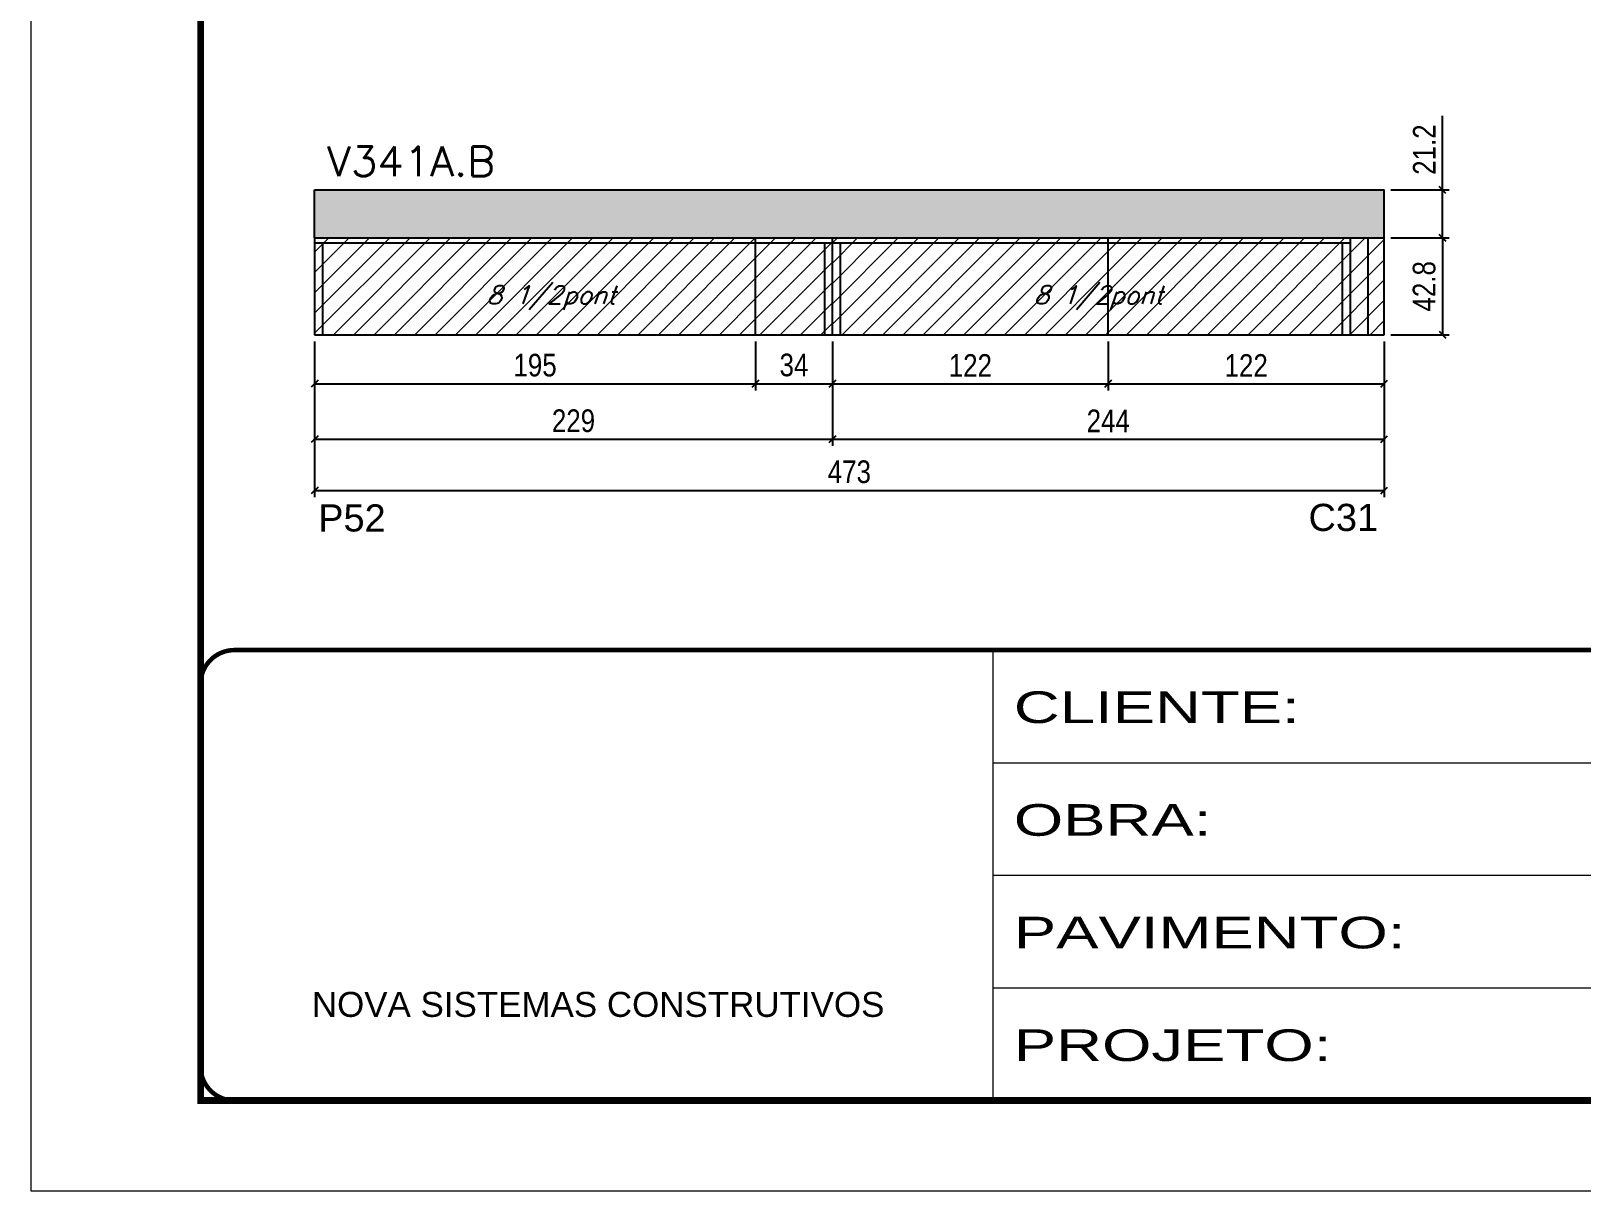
# Model space of a CAD drawing. Extents: x 137137 to 143418, y 10464 to 34486.
# Drawn here: x 141892 to 142578, y 21950 to 22463 of the extents above; entities that cross this region are included whole.
import ezdxf

# ---------------------------------------------------------------- set-up
doc = ezdxf.new("R2010")
doc.units = 0
doc.linetypes.add('CONTINUO', pattern=[0])
doc.linetypes.add('DASHED', pattern=[0.75, 0.5, -0.25])
for name, color, linetype in [('5', 5, 'Continuous'), ('COTA', 241, 'Continuous'), ('Painéis', 200, 'Continuous'), ('SARR_2.2x7', 40, 'Continuous'), ('SARR_3.5x7', 81, 'Continuous'), ('texto', 7, 'Continuous')]:
    doc.layers.add(name, color=color, linetype=linetype)
for name, color, linetype, lineweight in [('Folhas', 255, 'Continuous', 9), ('Hachura', 251, 'Continuous', 9), ('SARRAFO DE PRESSAO', 251, 'DASHED', 9), ('Texto Seção', 7, 'Continuous', 15)]:
    doc.layers.add(name, color=color, linetype=linetype, lineweight=lineweight)
doc.styles.add('ARIAL', font='arial.ttf')
doc.styles.add('COTA TECNICA', font='techl___.ttf', dxfattribs={"height": 10})
doc.styles.add('REGUA-120', font='ROMANS.shx', dxfattribs={"height": 15})
doc.styles.add('Romans', font='romans.shx')
doc.styles.get("Standard").update_dxf_attribs({"font": 'arial.ttf'})
doc.styles.add('Tecnologia', font='')
doc.styles.get('Tecnologia').set_extended_font_data('Forgotten Futurist')
doc.dimstyles.new('PAINEL', dxfattribs={"dimtxt": 10, "dimasz": 3, "dimexe": 3, "dimexo": 3, "dimgap": 3, "dimtad": 1, "dimdec": 1, "dimzin": 12, "dimdsep": 46, "dimtxsty": 'COTA TECNICA', "dimblk1": 'OBLIQUE', "dimblk2": 'OBLIQUE', "dimsah": 1, "dimcen": 0.9, "dimclrd": 4, "dimclre": 4, "dimclrt": 240, "dimadec": 1, "dimazin": 3, "dimtfac": 1, "dimtdec": 1, "dimtmove": 0, "dimatfit": 3, "dimfxl": 1, "dimtolj": 1, "dimtzin": 12, "dimarcsym": 0})
pattern_1 = [(45, (1580.891, -6878.4203), (-4.49012806, 4.49012806), [])]
pattern_2 = [(45, (3170, -6878.4203), (-4.49012806, 4.49012806), [])]

# ---------------------------------------------------------------- blocks, each defined once
blk = doc.blocks.new('9999999999')
at = {"color": 30, "linetype": 'CONTINUO'}
for p, q in [((98564.56, 34230.21), (98564.56, 34429.45)), ((98564.56, 34379.64), (99583.98, 34379.64)), ((98564.56, 34329.83), (99487.98, 34329.83)), ((98564.56, 34280.02), (99487.98, 34280.02))]:
    blk.add_line(p, q, dxfattribs=at)
at = {"color": 30, "linetype": 'CONTINUO', "const_width": 2}
blk.add_lwpolyline([(99583.98, 34230.21), (99583.98, 34414.45, 0.414214), (99568.98, 34429.45), (98228.98, 34429.45, 0.414214), (98213.98, 34414.45), (98213.98, 34245.21, 0.414214), (98228.98, 34230.21), (99583.98, 34230.21)], format="xyb", dxfattribs=at)
at = {"layer": 'Folhas'}
blk.add_lwpolyline([(98138.98, 34190.21), (99623.98, 34190.21), (99623.98, 35240.21), (98138.98, 35240.21)], close=True, dxfattribs=at)
at = {"layer": 'Folhas', "color": 30, "const_width": 3}
blk.add_lwpolyline([(98213.98, 34230.21), (99583.98, 34230.21), (99583.98, 35200.21), (98213.98, 35200.21)], close=True, dxfattribs=at)
at = {"color": 7, "linetype": 'Continuous', "ltscale": 5, "style": 'ARIAL'}
blk.add_text('NOVA SISTEMAS CONSTRUTIVOS', height=11.0592, dxfattribs=at).set_placement((98263.19, 34267.21))
at = {"layer": 'Folhas', "color": 7, "style": 'Tecnologia', "width": 1.5}
for s, p in [('CLIENTE:', (98573.65, 34397.17)), ('OBRA:', (98573.65, 34347.31)), ('PAVIMENTO:', (98573.65, 34297.5)), ('PROJETO:', (98573.65, 34247.69))]:
    blk.add_text(s, height=14, dxfattribs=at).set_placement(p)
blk = doc.blocks.new('_Oblique')
at = {"color": 0, "linetype": 'ByBlock', "lineweight": -2}
blk.add_line((-0.5, -0.5), (0.5, 0.5), dxfattribs=at)
blk = doc.blocks.new('*D1240')
at = {"layer": 'COTA', "color": 4, "linetype": 'ByBlock', "lineweight": -2, "transparency": 16777216}
for p, q in [((142017.72, 22325.75), (142017.72, 22279.55)), ((142246.72, 22325.75), (142246.72, 22279.55)), ((142017.72, 22282.55), (142246.72, 22282.55))]:
    blk.add_line(p, q, dxfattribs=at)
at = {"layer": 'Defpoints', "color": 0, "linetype": 'ByBlock', "transparency": 16777216}
for p in [(142017.72, 22328.75), (142246.72, 22328.75), (142246.72, 22282.55)]:
    blk.add_point(p, dxfattribs=at)
at = {"layer": 'COTA', "color": 4, "linetype": 'ByBlock', "lineweight": -2, "transparency": 16777216, "xscale": 3, "yscale": 3, "zscale": 3, "rotation": 180}
blk.add_blockref('_Oblique', (142017.72, 22282.55), dxfattribs=at)
at = {"layer": 'COTA', "color": 4, "linetype": 'ByBlock', "lineweight": -2, "transparency": 16777216, "xscale": 3, "yscale": 3, "zscale": 3}
blk.add_blockref('_Oblique', (142246.72, 22282.55), dxfattribs=at)
at = {"layer": 'COTA', "color": 240, "linetype": 'ByBlock', "transparency": 16777216, "insert": (142132.22, 22290.64), "char_height": 10, "attachment_point": 5, "style": 'COTA TECNICA'}
blk.add_mtext('\\A1;229', dxfattribs=at)
blk = doc.blocks.new('*D1241')
at = {"layer": 'COTA', "color": 4, "linetype": 'ByBlock', "lineweight": -2, "transparency": 16777216}
for p, q in [((142246.72, 22325.75), (142246.72, 22279.55)), ((142490.72, 22325.75), (142490.72, 22279.55)), ((142246.72, 22282.55), (142490.72, 22282.55))]:
    blk.add_line(p, q, dxfattribs=at)
at = {"layer": 'Defpoints', "color": 0, "linetype": 'ByBlock', "transparency": 16777216}
for p in [(142246.72, 22328.75), (142490.72, 22328.75), (142490.72, 22282.55)]:
    blk.add_point(p, dxfattribs=at)
at = {"layer": 'COTA', "color": 4, "linetype": 'ByBlock', "lineweight": -2, "transparency": 16777216, "xscale": 3, "yscale": 3, "zscale": 3, "rotation": 180}
blk.add_blockref('_Oblique', (142246.72, 22282.55), dxfattribs=at)
at = {"layer": 'COTA', "color": 4, "linetype": 'ByBlock', "lineweight": -2, "transparency": 16777216, "xscale": 3, "yscale": 3, "zscale": 3}
blk.add_blockref('_Oblique', (142490.72, 22282.55), dxfattribs=at)
at = {"layer": 'COTA', "color": 240, "linetype": 'ByBlock', "transparency": 16777216, "insert": (142368.72, 22290.63), "char_height": 10, "attachment_point": 5, "style": 'COTA TECNICA'}
blk.add_mtext('\\A1;244', dxfattribs=at)
blk = doc.blocks.new('*D1242')
at = {"layer": 'COTA', "color": 4, "linetype": 'ByBlock', "lineweight": -2, "transparency": 16777216}
for p, q in [((142493.72, 22371.55), (142519.55, 22371.55)), ((142516.55, 22371.55), (142516.55, 22328.75)), ((142493.72, 22328.75), (142519.55, 22328.75))]:
    blk.add_line(p, q, dxfattribs=at)
at = {"layer": 'Defpoints', "color": 0, "linetype": 'ByBlock', "transparency": 16777216}
for p in [(142490.72, 22371.55), (142490.72, 22328.75), (142516.55, 22328.75)]:
    blk.add_point(p, dxfattribs=at)
at = {"layer": 'COTA', "color": 4, "linetype": 'ByBlock', "lineweight": -2, "transparency": 16777216, "xscale": 3, "yscale": 3, "zscale": 3}
for p, rotation in [((142516.55, 22371.55), 90), ((142516.55, 22328.75), 270)]:
    blk.add_blockref('_Oblique', p, dxfattribs=dict(at, rotation=rotation))
at = {"layer": 'COTA', "color": 240, "linetype": 'ByBlock', "transparency": 16777216, "insert": (142508.45, 22350.15), "char_height": 10, "attachment_point": 5, "rotation": 90, "style": 'COTA TECNICA'}
blk.add_mtext('\\A1;42.8', dxfattribs=at)
blk = doc.blocks.new('*D1258')
at = {"layer": 'COTA', "color": 4, "linetype": 'ByBlock', "lineweight": -2, "transparency": 16777216}
for p, q in [((142516.55, 22392.75), (142516.55, 22425.48)), ((142493.72, 22392.75), (142519.55, 22392.75)), ((142516.55, 22371.55), (142516.55, 22392.75)), ((142493.72, 22371.55), (142519.55, 22371.55))]:
    blk.add_line(p, q, dxfattribs=at)
at = {"layer": 'Defpoints', "color": 0, "linetype": 'ByBlock', "transparency": 16777216}
for p in [(142490.72, 22392.75), (142516.55, 22392.75), (142490.72, 22371.55)]:
    blk.add_point(p, dxfattribs=at)
at = {"layer": 'COTA', "color": 4, "linetype": 'ByBlock', "lineweight": -2, "transparency": 16777216, "xscale": 3, "yscale": 3, "zscale": 3}
for p, rotation in [((142516.55, 22392.75), 90), ((142516.55, 22371.55), 270)]:
    blk.add_blockref('_Oblique', p, dxfattribs=dict(at, rotation=rotation))
at = {"layer": 'COTA', "color": 240, "linetype": 'ByBlock', "transparency": 16777216, "insert": (142508.49, 22410.61), "char_height": 10, "attachment_point": 5, "rotation": 90, "style": 'COTA TECNICA'}
blk.add_mtext('\\A1;21.2', dxfattribs=at)
blk = doc.blocks.new('*D1259')
at = {"layer": 'COTA', "color": 4, "linetype": 'ByBlock', "lineweight": -2, "transparency": 16777216}
for p, q in [((142017.72, 22325.75), (142017.72, 22256.86)), ((142490.72, 22325.75), (142490.72, 22256.86)), ((142017.72, 22259.86), (142490.72, 22259.86))]:
    blk.add_line(p, q, dxfattribs=at)
at = {"layer": 'Defpoints', "color": 0, "linetype": 'ByBlock', "transparency": 16777216}
for p in [(142017.72, 22328.75), (142490.72, 22328.75), (142490.72, 22259.86)]:
    blk.add_point(p, dxfattribs=at)
at = {"layer": 'COTA', "color": 4, "linetype": 'ByBlock', "lineweight": -2, "transparency": 16777216, "xscale": 3, "yscale": 3, "zscale": 3, "rotation": 180}
blk.add_blockref('_Oblique', (142017.72, 22259.86), dxfattribs=at)
at = {"layer": 'COTA', "color": 4, "linetype": 'ByBlock', "lineweight": -2, "transparency": 16777216, "xscale": 3, "yscale": 3, "zscale": 3}
blk.add_blockref('_Oblique', (142490.72, 22259.86), dxfattribs=at)
at = {"layer": 'COTA', "color": 240, "linetype": 'ByBlock', "transparency": 16777216, "insert": (142254.22, 22268.07), "char_height": 10, "attachment_point": 5, "style": 'COTA TECNICA'}
blk.add_mtext('\\A1;473', dxfattribs=at)
blk = doc.blocks.new('*D1277')
at = {"layer": 'COTA', "color": 4, "linetype": 'ByBlock', "lineweight": -2, "transparency": 16777216}
for p, q in [((142246.72, 22325.75), (142246.72, 22304.08)), ((142368.72, 22325.75), (142368.72, 22304.08)), ((142246.72, 22307.08), (142368.72, 22307.08))]:
    blk.add_line(p, q, dxfattribs=at)
at = {"layer": 'Defpoints', "color": 0, "linetype": 'ByBlock', "transparency": 16777216}
for p in [(142246.72, 22328.75), (142368.72, 22328.75), (142368.72, 22307.08)]:
    blk.add_point(p, dxfattribs=at)
at = {"layer": 'COTA', "color": 4, "linetype": 'ByBlock', "lineweight": -2, "transparency": 16777216, "xscale": 3, "yscale": 3, "zscale": 3, "rotation": 180}
blk.add_blockref('_Oblique', (142246.72, 22307.08), dxfattribs=at)
at = {"layer": 'COTA', "color": 4, "linetype": 'ByBlock', "lineweight": -2, "transparency": 16777216, "xscale": 3, "yscale": 3, "zscale": 3}
blk.add_blockref('_Oblique', (142368.72, 22307.08), dxfattribs=at)
at = {"layer": 'COTA', "color": 240, "linetype": 'ByBlock', "transparency": 16777216, "insert": (142307.72, 22315.14), "char_height": 10, "attachment_point": 5, "style": 'COTA TECNICA'}
blk.add_mtext('\\A1;122', dxfattribs=at)
blk = doc.blocks.new('*D1278')
at = {"layer": 'COTA', "color": 4, "linetype": 'ByBlock', "lineweight": -2, "transparency": 16777216}
for p, q in [((142368.72, 22325.75), (142368.72, 22304.08)), ((142490.72, 22325.75), (142490.72, 22304.08)), ((142368.72, 22307.08), (142490.72, 22307.08))]:
    blk.add_line(p, q, dxfattribs=at)
at = {"layer": 'Defpoints', "color": 0, "linetype": 'ByBlock', "transparency": 16777216}
for p in [(142368.72, 22328.75), (142490.72, 22328.75), (142490.72, 22307.08)]:
    blk.add_point(p, dxfattribs=at)
at = {"layer": 'COTA', "color": 4, "linetype": 'ByBlock', "lineweight": -2, "transparency": 16777216, "xscale": 3, "yscale": 3, "zscale": 3, "rotation": 180}
blk.add_blockref('_Oblique', (142368.72, 22307.08), dxfattribs=at)
at = {"layer": 'COTA', "color": 4, "linetype": 'ByBlock', "lineweight": -2, "transparency": 16777216, "xscale": 3, "yscale": 3, "zscale": 3}
blk.add_blockref('_Oblique', (142490.72, 22307.08), dxfattribs=at)
at = {"layer": 'COTA', "color": 240, "linetype": 'ByBlock', "transparency": 16777216, "insert": (142429.72, 22315.14), "char_height": 10, "attachment_point": 5, "style": 'COTA TECNICA'}
blk.add_mtext('\\A1;122', dxfattribs=at)
blk = doc.blocks.new('*D1280')
at = {"layer": 'COTA', "color": 4, "lineweight": -2, "transparency": 16777216}
for p, q in [((142017.72, 22325.75), (142017.72, 22304.08)), ((142212.72, 22325.75), (142212.72, 22304.08)), ((142017.72, 22307.08), (142212.72, 22307.08))]:
    blk.add_line(p, q, dxfattribs=at)
at = {"layer": 'Defpoints', "color": 0, "transparency": 16777216}
for p in [(142017.72, 22328.75), (142212.72, 22328.75), (142212.72, 22307.08)]:
    blk.add_point(p, dxfattribs=at)
at = {"layer": 'COTA', "color": 4, "lineweight": -2, "transparency": 16777216, "xscale": 3, "yscale": 3, "zscale": 3, "rotation": 180}
blk.add_blockref('_Oblique', (142017.72, 22307.08), dxfattribs=at)
at = {"layer": 'COTA', "color": 4, "lineweight": -2, "transparency": 16777216, "xscale": 3, "yscale": 3, "zscale": 3}
blk.add_blockref('_Oblique', (142212.72, 22307.08), dxfattribs=at)
at = {"layer": 'COTA', "color": 240, "transparency": 16777216, "insert": (142115.22, 22315.22), "char_height": 10, "attachment_point": 5, "style": 'COTA TECNICA'}
blk.add_mtext('\\A1;195', dxfattribs=at)
blk = doc.blocks.new('*D1281')
at = {"layer": 'COTA', "color": 4, "lineweight": -2, "transparency": 16777216}
for p, q in [((142212.72, 22325.75), (142212.72, 22304.08)), ((142246.72, 22325.75), (142246.72, 22304.08)), ((142212.72, 22307.08), (142246.72, 22307.08))]:
    blk.add_line(p, q, dxfattribs=at)
at = {"layer": 'Defpoints', "color": 0, "transparency": 16777216}
for p in [(142212.72, 22328.75), (142246.72, 22328.75), (142246.72, 22307.08)]:
    blk.add_point(p, dxfattribs=at)
at = {"layer": 'COTA', "color": 4, "lineweight": -2, "transparency": 16777216, "xscale": 3, "yscale": 3, "zscale": 3, "rotation": 180}
blk.add_blockref('_Oblique', (142212.72, 22307.08), dxfattribs=at)
at = {"layer": 'COTA', "color": 4, "lineweight": -2, "transparency": 16777216, "xscale": 3, "yscale": 3, "zscale": 3}
blk.add_blockref('_Oblique', (142246.72, 22307.08), dxfattribs=at)
at = {"layer": 'COTA', "color": 240, "transparency": 16777216, "insert": (142229.72, 22315.3), "char_height": 10, "attachment_point": 5, "style": 'COTA TECNICA'}
blk.add_mtext('\\A1;34', dxfattribs=at)

msp = doc.modelspace()

# ---------------------------------------------------------------- hatches: boundary and pattern name
at = {"layer": 'COTA', "ltscale": 25}
h = msp.add_hatch(dxfattribs=at)
h.set_pattern_fill('AR-CONC', color=256, scale=0.03)
h.set_pattern_definition([(50, (3170, -6878.4203), (5.46554007, -0.47817257), [0.5715, -6.2865]), (355, (3170, -6878.4203), (-1.05730264, 5.73170536), [0.4572, -5.02921753]), (100.4514447, (3170.4555, -6878.46), (4.40823741, 5.25353256), [0.48570026, -5.34270734]), (46.1842, (3170, -6876.8963), (8.13237123, -1.26126984), [0.85725, -9.42975]), (96.6355576, (3170.678, -6877.0014), (7.122124, 7.42278374), [0.7285507, -8.01406824]), (351.184151, (3170, -6876.896), (7.122124, 7.42278374), [0.685799, -7.54379196]), (21, (3170.762, -6877.2773), (4.54843174, -3.06795595), [0.5715, -6.2865]), (326, (3170.762, -6877.2773), (1.85406085, 5.52563898), [0.4572, -5.0292]), (71.451445, (3171.141, -6877.533), (6.40249258, 2.45768307), [0.48570026, -5.34269813]), (37.5, (3170, -6878.4203), (0.092658098, 2.536651166), [0, -4.96824, 0, -5.1054, 0, -5.04825]), (7.5, (3170, -6878.4203), (2.004589875, 3.005417245), [0, -2.91084, 0, -4.85394, 0, -1.92405]), (327.5, (3168.3007, -6878.4203), (4.067717855, -0.17186232), [0, -1.905, 0, -5.9436, 0, -7.8867]), (317.5, (3167.5387, -6878.4203), (4.44387544, 0.76279473), [0, -2.4765, 0, -3.94716, 0, -5.6007])])
h.paths.add_polyline_path([(142490.72, 22392.75), (142017.72, 22392.75), (142017.72, 22371.55), (142490.72, 22371.55)])
at = {"layer": 'Hachura', "linetype": 'ByBlock'}
h = msp.add_hatch(dxfattribs=at)
h.set_pattern_fill('ANSI31', color=256, scale=2)
h.set_pattern_definition(pattern_2)
h.paths.add_polyline_path([(142212.72, 22371.55), (142017.72, 22371.55), (142017.72, 22328.75), (142212.72, 22328.75)])
h = msp.add_hatch(dxfattribs=at)
h.set_pattern_fill('ANSI31', color=256, scale=2)
h.set_pattern_definition(pattern_2)
h.paths.add_polyline_path([(142246.72, 22371.55), (142212.72, 22371.55), (142212.72, 22328.75), (142246.72, 22328.75)])
h = msp.add_hatch(dxfattribs=at)
h.set_pattern_fill('ANSI31', color=256, scale=2)
h.set_pattern_definition(pattern_1)
h.paths.add_polyline_path([(142368.72, 22371.55), (142246.72, 22371.55), (142246.72, 22328.75), (142368.72, 22328.75)])
h = msp.add_hatch(dxfattribs=at)
h.set_pattern_fill('ANSI31', color=256, scale=2)
h.set_pattern_definition(pattern_1)
h.paths.add_polyline_path([(142490.72, 22371.55), (142368.72, 22371.55), (142368.72, 22328.75), (142490.72, 22328.75)])

# ---------------------------------------------------------------- linework, layer by layer
at = {"layer": 'COTA', "linetype": 'ByBlock'}
for p, q in [((142017.72, 22392.75), (142490.72, 22392.75)), ((142017.72, 22371.55), (142017.72, 22392.75)), ((142490.72, 22371.55), (142490.72, 22392.75))]:
    msp.add_line(p, q, dxfattribs=at)
at = {"layer": 'Painéis', "linetype": 'ByBlock'}
for p, q in [((142017.72, 22371.55), (142490.72, 22371.55)), ((142017.72, 22371.55), (142017.72, 22328.75)), ((142246.72, 22328.75), (142246.72, 22371.55)), ((142368.72, 22328.75), (142368.72, 22371.55)), ((142490.72, 22328.75), (142490.72, 22371.55)), ((142017.72, 22328.75), (142490.72, 22328.75))]:
    msp.add_line(p, q, dxfattribs=at)
at = {"layer": 'Painéis'}
msp.add_line((142212.72, 22328.75), (142212.72, 22371.55), dxfattribs=at)
at = {"layer": 'SARR_2.2x7', "linetype": 'Continuous'}
for p, q in [((142017.72, 22369.35), (142246.72, 22369.35)), ((142246.72, 22369.35), (142475.72, 22369.35)), ((142483.72, 22328.75), (142483.72, 22371.55))]:
    msp.add_line(p, q, dxfattribs=at)
at = {"layer": 'SARR_3.5x7'}
for p, q in [((142021.22, 22369.35), (142021.22, 22328.75)), ((142243.22, 22369.35), (142243.22, 22328.75)), ((142250.22, 22369.35), (142250.22, 22328.75)), ((142472.22, 22369.35), (142472.22, 22328.75)), ((142475.72, 22371.55), (142475.72, 22328.75))]:
    msp.add_line(p, q, dxfattribs=at)

# ---------------------------------------------------------------- block references
at = {"layer": 'SARRAFO DE PRESSAO', "color": 6, "linetype": 'ByBlock'}
msp.add_blockref('9999999999', (43753.31, -12240.18), dxfattribs=at)

# ---------------------------------------------------------------- texts
at = {"layer": '5', "linetype": 'Continuous'}
for s, p in [('P52', (142019.32, 22241.7)), ('C31', (142457.29, 22241.94))]:
    msp.add_text(s, height=12, rotation=0.00004, dxfattribs=at).set_placement(p)
at = {"layer": 'texto', "color": 2, "char_height": 8, "attachment_point": 5, "style": 'Romans'}
for insert in [(142122.33, 22345.02), (142364.33, 22345.02)]:
    msp.add_mtext('{\\Q19;\\C256;8 1/2pont}', dxfattribs=dict(at, insert=insert))
at = {"layer": 'Texto Seção', "style": 'REGUA-120', "width": 1.05}
msp.add_text('V341A.B', height=13, dxfattribs=at).set_placement((142023.23, 22398.93))

# ---------------------------------------------------------------- dimensions: what is measured, and where the dimension line sits
at = {"layer": 'COTA', "linetype": 'ByBlock'}
for base, p2, picture, middle in [((142516.55, 22392.75), (142490.72, 22392.75), '*D1258', (142508.49, 22410.61)), ((142516.55, 22328.75), (142490.72, 22328.75), '*D1242', (142508.45, 22350.15))]:
    dim = msp.add_linear_dim(base=base, p1=(142490.72, 22371.55), p2=p2, angle=90, dimstyle='PAINEL', dxfattribs=at)
    dim.commit()
    dim.dimension.update_dxf_attribs({"geometry": picture, "text_midpoint": middle})
for base, p1, p2, picture, middle in [((142246.72, 22282.55), (142017.72, 22328.75), (142246.72, 22328.75), '*D1240', (142132.22, 22290.64)), ((142490.72, 22259.86), (142017.72, 22328.75), (142490.72, 22328.75), '*D1259', (142254.22, 22268.07)), ((142368.72, 22307.08), (142246.72, 22328.75), (142368.72, 22328.75), '*D1277', (142307.72, 22315.14))]:
    dim = msp.add_linear_dim(base=base, p1=p1, p2=p2, dimstyle='PAINEL', dxfattribs=at)
    dim.commit()
    dim.dimension.update_dxf_attribs({"geometry": picture, "text_midpoint": middle})
at = {"layer": 'COTA'}
dim = msp.add_linear_dim(base=(142212.72, 22307.08), p1=(142017.72, 22328.75), p2=(142212.72, 22328.75), dimstyle='PAINEL', dxfattribs=at)
dim.commit()
dim.dimension.update_dxf_attribs({"geometry": '*D1280', "text_midpoint": (142115.22, 22315.22)})
dim = msp.add_linear_dim(base=(142246.72, 22307.08), p1=(142212.72, 22328.75), p2=(142246.72, 22328.75), dimstyle='PAINEL', override={"dimtmove": 1}, dxfattribs=at)
dim.commit()
dim.dimension.update_dxf_attribs({"geometry": '*D1281', "text_midpoint": (142229.72, 22315.3)})
at = {"layer": 'COTA', "linetype": 'ByBlock'}
for base, p1, picture, middle in [((142490.72, 22282.55), (142246.72, 22328.75), '*D1241', (142368.72, 22290.63)), ((142490.72, 22307.08), (142368.72, 22328.75), '*D1278', (142429.72, 22315.14))]:
    dim = msp.add_linear_dim(base=base, p1=p1, p2=(142490.72, 22328.75), dimstyle='PAINEL', override={"dimtmove": 1}, dxfattribs=at)
    dim.commit()
    dim.dimension.update_dxf_attribs({"geometry": picture, "text_midpoint": middle})

doc.saveas('drawing.dxf')
